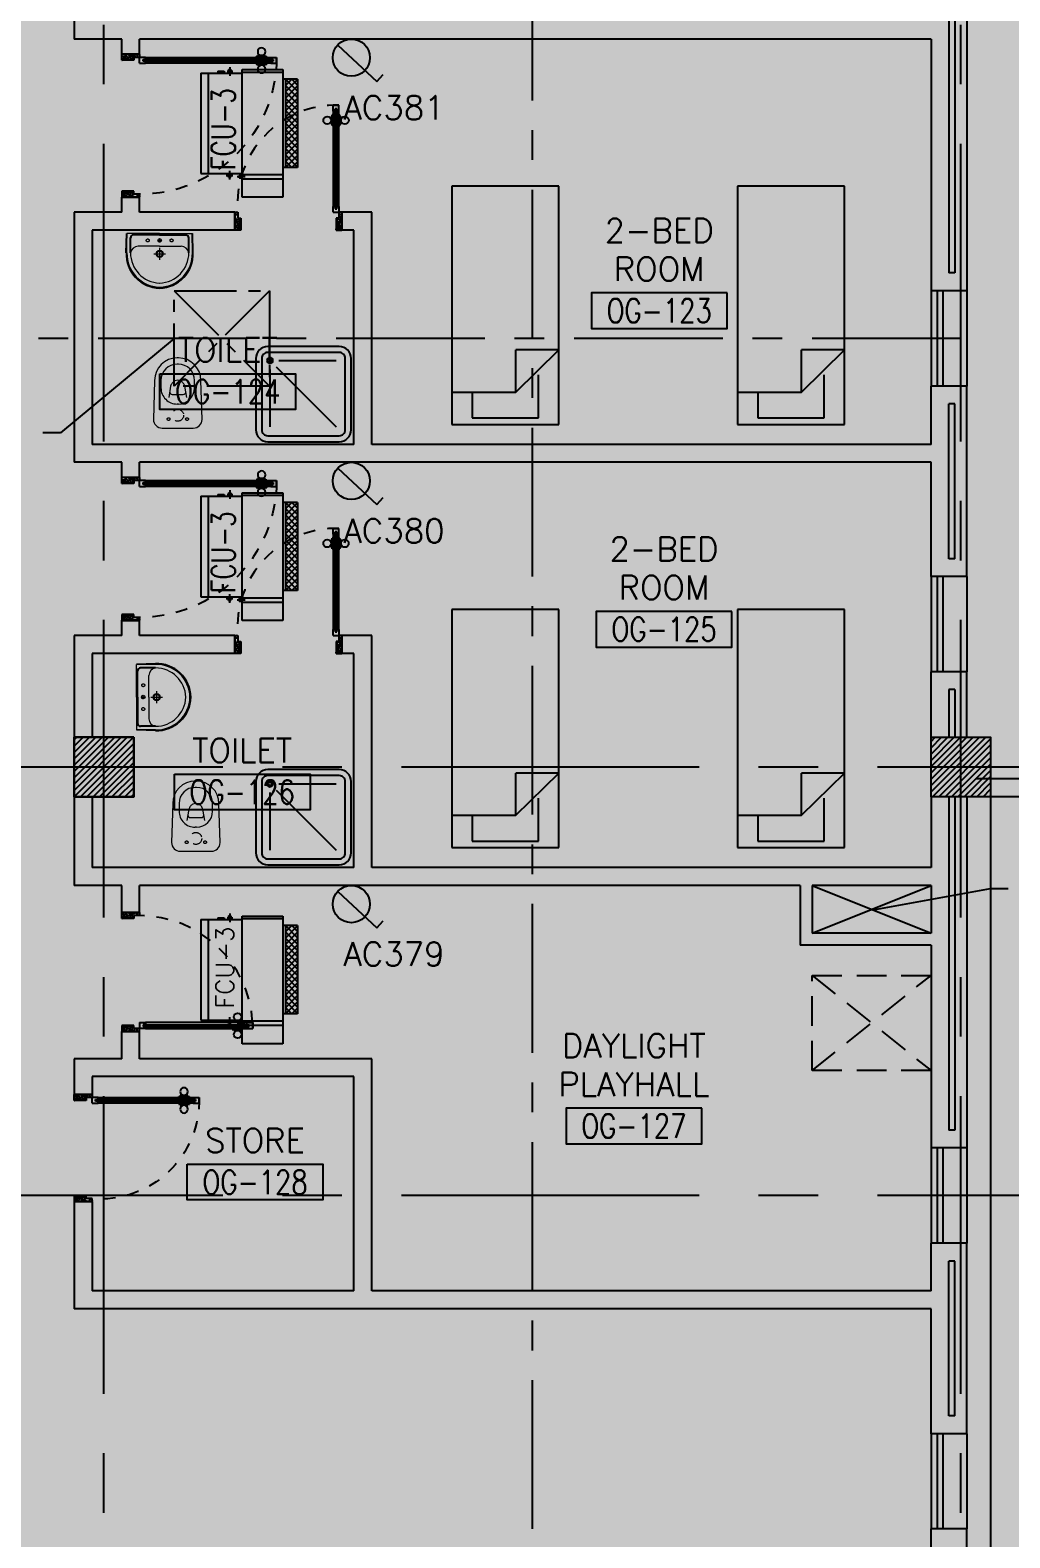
# Model space of a CAD drawing. Extents: x 88852.7 to 88945.7, y 39921.6 to 40001.1.
# Drawn here: x 88927.39 to 88935.62, y 39936.4 to 39949.07 of the extents above; entities that cross this region are included whole.
import ezdxf
from ezdxf.enums import TextEntityAlignment as Align

# ---------------------------------------------------------------- set-up
doc = ezdxf.new("R2010")
doc.units = 0
doc.header["$MEASUREMENT"] = 0
doc.header["$PDMODE"] = 34
for name, pattern in [('CENTER', [2, 1.25, -0.25, 0.25, -0.25]), ('CENTER2', [1.125, 0.75, -0.125, 0.125, -0.125]), ('CENTERX2', [4, 2.5, -0.5, 0.5, -0.5]), ('DASHED', [0.75, 0.5, -0.25]), ('HIDDEN', [0.375, 0.25, -0.125]), ('HIDDEN2', [0.1875, 0.125, -0.0625])]:
    doc.linetypes.add(name, pattern=pattern)
doc.layers.get('0').update_dxf_attribs({"color": 11, "linetype": 'CONTINUOUS'})
doc.layers.get('DEFPOINTS').update_dxf_attribs({"color": 11, "linetype": 'CONTINUOUS'})
for name, color, linetype in [('AX-DIM', 11, 'CONTINUOUS'), ('AXES', 11, 'CENTERX2'), ('AXES1', 11, 'CENTER'), ('COL', 11, 'CONTINUOUS'), ('DOOR', 11, 'CONTINUOUS'), ('E-SOCKETS', 4, 'CONTINUOUS'), ('FCU', 7, 'CONTINUOUS'), ('FIX', 11, 'CONTINUOUS'), ('FUR', 11, 'CONTINUOUS'), ('HAT', 11, 'CONTINUOUS'), ('INSUL', 11, 'CONTINUOUS'), ('M-TEXT', 2, 'CONTINUOUS'), ('PROJ-L', 11, 'CONTINUOUS'), ('RM-BOX', 11, 'CONTINUOUS'), ('RM-NAME', 11, 'CONTINUOUS'), ('RM-NO', 11, 'CONTINUOUS'), ('SHAFT', 11, 'CONTINUOUS'), ('TEXT', 11, 'CONTINUOUS'), ('WALL', 11, 'CONTINUOUS'), ('WIN', 11, 'CONTINUOUS')]:
    doc.layers.add(name, color=color, linetype=linetype)
doc.styles.add('ROMANS', font='ROMANS.shx', dxfattribs={"width": 0.6})
doc.styles.add('SIMPLEX', font='simplex.shx', dxfattribs={"width": 0.8})
doc.dimstyles.new('DIM-OUT', dxfattribs={"dimscale": 0, "dimtxt": 0.24, "dimasz": 0.08, "dimexe": 0.02, "dimexo": 0.02, "dimgap": 0.05, "dimtad": 1, "dimdec": 0, "dimlfac": 1000, "dimzin": 0, "dimdsep": 46, "dimtxsty": 'ROMANS', "dimblk1": 'ARCHTICK', "dimblk2": 'ARCHTICK', "dimsah": 1, "dimcen": 0.01, "dimdle": 0.08, "dimclrd": 7, "dimclre": 7, "dimclrt": 2, "dimadec": 0, "dimazin": 0, "dimtp": 2, "dimtm": 2, "dimtfac": 0.114286, "dimtdec": 0, "dimtix": 1, "dimtmove": 2, "dimatfit": 3, "dimldrblk": 'ARCHTICK', "dimfxl": 0, "dimtolj": 1, "dimtzin": 0, "dimarcsym": 0})
doc.dimstyles.new('DIM7', dxfattribs={"dimtxt": 0.24, "dimasz": 0.08, "dimexe": 0.07, "dimexo": 0.05, "dimgap": 0.07, "dimtad": 1, "dimzin": 0, "dimdsep": 46, "dimtxsty": 'SIMPLEX', "dimblk": 'ARCHTICK', "dimcen": 0.05, "dimdle": 0.05, "dimclrd": 4, "dimclre": 4, "dimclrt": 2, "dimadec": 0, "dimazin": 0, "dimtp": 2, "dimtm": 2, "dimtfac": 0.114286, "dimtix": 1, "dimtmove": 2, "dimatfit": 3, "dimldrblk": 'DOT', "dimfxl": 0, "dimtolj": 1, "dimtzin": 0, "dimarcsym": 0})

# ---------------------------------------------------------------- blocks, each defined once
blk = doc.blocks.new('_ARCHTICK')
at = {"color": 0, "linetype": 'ByBlock', "const_width": 0.15}
blk.add_lwpolyline([(-0.5, -0.5), (0.5, 0.5)], dxfattribs=at)
blk = doc.blocks.new('*D182')
at = {"layer": 'AX-DIM', "color": 7, "lineweight": -2}
for p, q in [((88944.31, 39987.63), (88944.31, 39928.15)), ((88935.48, 39987.55), (88944.33, 39987.55)), ((88935.48, 39928.23), (88944.33, 39928.23))]:
    blk.add_line(p, q, dxfattribs=at)
at = {"layer": 'DEFPOINTS', "color": 0}
for p in [(88935.46, 39987.55), (88935.46, 39928.23), (88944.31, 39928.23)]:
    blk.add_point(p, dxfattribs=at)
at = {"layer": 'AX-DIM', "color": 7, "lineweight": -2, "xscale": 0.08, "yscale": 0.08, "zscale": 0.08}
for p, rotation in [((88944.31, 39987.55), 90), ((88944.31, 39928.23), 270)]:
    blk.add_blockref('_ARCHTICK', p, dxfattribs=dict(at, rotation=rotation))
at = {"layer": 'AX-DIM', "color": 2, "insert": (88944.14, 39957.89), "char_height": 0.24, "attachment_point": 5, "rotation": 90, "style": 'ROMANS'}
blk.add_mtext('\\A1;59320', dxfattribs=at)
blk = doc.blocks.new('LAV1')
at = {"layer": 'FIX', "linetype": 'DASHED', "lineweight": 20, "ltscale": 0.05}
for p, q in [((0, 170), (0, 270)), ((0, 170), (0, 270)), ((50, 220), (-50, 220))]:
    blk.add_line(p, q, dxfattribs=at)
at = {"layer": 'FIX', "linetype": 'ByBlock', "ltscale": 0.3}
for p, q in [((-280, 210), (-275, 50)), ((-245, 210), (-245, 85)), ((245, 210), (245, 85)), ((280, 210), (275, 50)), ((0, 60), (-220, 60)), ((0, 60), (220, 60))]:
    blk.add_line(p, q, dxfattribs=at)
at = {"layer": 'FIX', "linetype": 'Continuous', "lineweight": 20}
for p, q in [((-275, 210), (-275, 50)), ((0, 155), (-181, 155)), ((0, 155), (181, 155)), ((275, 210), (275, 50)), ((0, 50), (-275, 50)), ((0, 50), (-252, 50)), ((0, 50), (275, 50)), ((0, 50), (252, 50))]:
    blk.add_line(p, q, dxfattribs=at)
at = {"layer": 'FIX', "lineweight": 20}
for p, q in [((16, 107), (-15, 107)), ((0, 92), (0, 123))]:
    blk.add_line(p, q, dxfattribs=at)
for centre, radius in [((0, 220), 29.5), ((0, 220), 22.5), ((0, 107), 15.5)]:
    blk.add_circle(centre, radius, dxfattribs=at)
at = {"layer": 'FIX', "linetype": 'HIDDEN', "lineweight": 20, "ltscale": 0.05}
for centre in [(-100, 107), (100, 107)]:
    blk.add_circle(centre, 12.4, dxfattribs=at)
at = {"layer": 'FIX', "linetype": 'ByBlock', "ltscale": 0.3}
for centre, radius, start, end in [((7, 220), 287, 91.3776, 182.0064), ((-7, 220), 287, 357.9936, 88.6224), ((-220, 85), 24.9, 179.7021, 269.9486), ((220, 85), 24.9, 270.0514, 0.2979)]:
    blk.add_arc(centre, radius, start, end, dxfattribs=at)
at = {"layer": 'FIX', "linetype": 'Continuous', "lineweight": 20}
for centre, radius, start, end in [((8, 217), 283, 91.6988, 181.351), ((8, 212), 253, 91.7328, 180.4884), ((-8, 217), 283, 358.649, 88.3012), ((-8, 212), 253, 359.5116, 88.2672), ((-179, 222), 66.9, 190.2006, 268.0786), ((179, 222), 66.9, 271.9214, 349.7994)]:
    blk.add_arc(centre, radius, start, end, dxfattribs=at)
blk = doc.blocks.new('SHR1')
at = {"layer": 'FIX'}
for p, q in [((-196, 196), (-700, 700)), ((-143, 218), (-143, 700)), ((-218, 143), (-700, 143))]:
    blk.add_line(p, q, dxfattribs=at)
for points in [[(-825, 125), (-825, 725, -0.414214), (-725, 825), (-125, 825, -0.414214), (-25, 725), (-25, 125, -0.414214), (-125, 25), (-725, 25, -0.414214)], [(-775, 125), (-775, 725, -0.414214), (-725, 775), (-125, 775, -0.414214), (-75, 725), (-75, 125, -0.414214), (-125, 75), (-725, 75, -0.414214)]]:
    blk.add_lwpolyline(points, format="xyb", close=True, dxfattribs=at)
for radius in [25, 15]:
    blk.add_circle((-143, 143), radius, dxfattribs=at)
blk = doc.blocks.new('WC1')
at = {"layer": 'FIX', "lineweight": 20}
for p, q in [((-210, 204), (-538, 194)), ((-475, 141), (-538, 141)), ((-137, 0), (-137, 131)), ((-727, 5), (-727, -5)), ((-674, 5), (-674, -5)), ((-534, 24), (-540, 0)), ((-540, 0), (-534, -24)), ((-395, 76), (-490, 60)), ((-339, 5), (-339, -5)), ((-137, -131), (-137, 0)), ((-490, -60), (-395, -76)), ((-538, -141), (-475, -141)), ((-538, -194), (-210, -204)), ((-213, -204), (-210, -204))]:
    blk.add_line(p, q, dxfattribs=at)
at = {"layer": 'FIX', "linetype": 'Continuous', "lineweight": 20}
blk.add_line((-420, -47), (-420, 45), dxfattribs=at)
at = {"layer": 'FIX', "linetype": 'HIDDEN2', "lineweight": 20, "ltscale": 0.3}
blk.add_circle((-245, 0), 49.8, dxfattribs=at)
at = {"layer": 'FIX', "linetype": 'HIDDEN', "lineweight": 20, "ltscale": 0.05}
for centre in [(-213, 78), (-213, -77)]:
    blk.add_circle(centre, 11.6, dxfattribs=at)
at = {"layer": 'FIX', "lineweight": 20}
for centre, radius, start, end in [((-538, 5), 189, 90, 180), ((-538, 5), 136, 90, 180), ((-475, 5), 136, 360, 90), ((-210, 131), 73, 360, 90), ((-473, -7), 68.2, 128.9242, 152.8468), ((-464, -18), 82, 108.496, 128.9242), ((-538, -5), 189, 180, 270), ((-538, -5), 136, 180, 270), ((-473, 7), 68.2, 207.1532, 231.0758), ((-464, 18), 82, 231.0758, 251.504), ((-475, -5), 136, 270, 0), ((-210, -131), 73, 270, 0)]:
    blk.add_arc(centre, radius, start, end, dxfattribs=at)
at = {"layer": 'FIX', "linetype": 'Continuous', "lineweight": 20}
for centre, start, end in [((-443, 46), 357.6662, 91.6121), ((-442, -46), 268.3879, 2.3338)]:
    blk.add_arc(centre, 22.3, start, end, dxfattribs=at)
blk = doc.blocks.new('DOOR100')
at = {"layer": 'DOOR', "color": 0, "linetype": 'ByBlock'}
for p, q in [((-76, 1251), (-76, 1301)), ((-76, 1301), (-26, 1301)), ((-26, 1301), (-76, 1301)), ((-59, 1251), (-59, 1271)), ((-43, 1271), (-59, 1271)), ((-43, 1251), (-43, 1271)), ((-26, 1251), (-26, 1301)), ((-92, 1206), (-92, 1141)), ((-83, 1206), (-92, 1206)), ((-83, 1141), (-92, 1141)), ((-83, 1129), (-83, 1219)), ((-76, 1219), (-83, 1219)), ((-83, 1206), (-83, 1141)), ((-59, 1251), (-76, 1251)), ((-26, 1251), (-43, 1251)), ((-26, 1219), (-19, 1219)), ((-19, 1129), (-19, 1219)), ((-19, 1206), (-19, 1141)), ((-19, 1206), (-10, 1206)), ((-19, 1141), (-10, 1141)), ((-10, 1206), (-10, 1141)), ((-76, 1129), (-83, 1129)), ((-26, 1129), (-19, 1129)), ((-1201, 0), (-1201, 150)), ((-1201, 150), (-1176, 150)), ((-1201, 150), (-1201, 0)), ((-1176, 150), (-1176, 100)), ((-76, 200), (-59, 200)), ((-76, 150), (-76, 200)), ((-76, 150), (-26, 150)), ((-59, 200), (-59, 180)), ((-59, 180), (-43, 180)), ((-43, 200), (-26, 200)), ((-43, 180), (-43, 200)), ((-26, 200), (-26, 150)), ((-1, 150), (-26, 150)), ((-26, 150), (-26, 100)), ((-1, 150), (-1, 0)), ((-1151, 0), (-1201, 0)), ((-1176, 100), (-1151, 100)), ((-1151, 100), (-1151, 0)), ((-51, 100), (-51, 0)), ((-26, 100), (-51, 100)), ((-51, 0), (-1, 0))]:
    blk.add_line(p, q, dxfattribs=at)
at = {"layer": 'DOOR', "linetype": 'ByBlock'}
for p, q in [((-76, 1251), (-76, 200)), ((-59, 200), (-59, 1251)), ((-43, 200), (-43, 1251)), ((-26, 200), (-26, 1251))]:
    blk.add_line(p, q, dxfattribs=at)
at = {"layer": 'DOOR', "color": 9, "linetype": 'ByBlock'}
for p, q in [((-1151, 0), (-1201, 114)), ((-1151, 0), (-1201, 40)), ((-1151, 0), (-1164, 100)), ((-51, 0), (-1, 114)), ((-51, 0), (-38, 100)), ((-51, 0), (-1, 40))]:
    blk.add_line(p, q, dxfattribs=at)
at = {"layer": 'DOOR', "color": 0, "linetype": 'ByBlock'}
for centre in [(-125, 1174), (22, 1174)]:
    blk.add_circle(centre, 32.4, dxfattribs=at)
at = {"layer": 'DOOR', "linetype": 'HIDDEN', "ltscale": 0.5}
blk.add_arc((-27, 152), 1149, 89.961, 180.0931, dxfattribs=at)
at = {"layer": 'DOOR', "color": 9, "linetype": 'ByBlock'}
for centre, radius, start, end in [((-1151, 0), 154, 103.7142, 108.8947), ((-1151, 0), 134, 100.72, 111.8402), ((-51, 0), 134, 68.1598, 79.28), ((-51, 0), 154, 71.1053, 76.2858), ((-1151, 0), 94.4, 90, 121.9818), ((-1151, 0), 74.4, 90, 132.2236), ((-1151, 0), 54.4, 90, 156.7926), ((-1151, 0), 34.4, 90, 180), ((-1151, 0), 14.4, 90, 180), ((-51, 0), 94.4, 58.0182, 90), ((-51, 0), 74.4, 47.7764, 90), ((-51, 0), 54.4, 23.2074, 90), ((-51, 0), 34.4, 0, 90), ((-51, 0), 14.4, 0, 90), ((-51, 0), 114, 64.0838, 77.3774)]:
    blk.add_arc(centre, radius, start, end, dxfattribs=at)
blk = doc.blocks.new('RM1')
at = {"layer": 'RM-BOX'}
blk.add_lwpolyline([(570, -200), (-570, -200), (-570, -500), (570, -500)], close=True, dxfattribs=at)
at = {"layer": 'RM-NAME', "style": 'ROMANS'}
for tag, p in [('ROOMNAME1', (0, 324)), ('ROOMNAME2', (0, 0))]:
    blk.add_attdef(tag, text='', height=200, dxfattribs=at).set_placement(p, align=Align.MIDDLE)
at = {"layer": 'RM-NO', "style": 'ROMANS', "width": 0.8}
blk.add_attdef('ROOMNO', text='', height=200, dxfattribs=at).set_placement((0, -350), align=Align.MIDDLE)
blk = doc.blocks.new('AH20A')
at = {"layer": 'FUR'}
for p, q in [((0, 0.5), (0, -0.5)), ((1, 0.5), (0, 0.5)), ((0.1358, 0.5), (0.1358, -0.0987)), ((1, -0.5), (1, 0.5)), ((0.1358, 0.3112), (0.0277, 0.3112)), ((0.0277, 0.3112), (0.0277, -0.3087)), ((0.1358, -0.0987), (0.3125, -0.5)), ((0.1358, -0.0987), (0.3125, -0.0987)), ((0.3125, -0.5), (0.3125, -0.0987)), ((0.0277, -0.3087), (0.2076, -0.3087)), ((0, -0.5), (1, -0.5))]:
    blk.add_line(p, q, dxfattribs=at)
blk = doc.blocks.new('*X111')
at = {"color": 0}
for p, q in [((253129, 132691), (253588, 133150)), ((253129, 132744), (253535, 133150)), ((253129, 132797), (253482, 133150)), ((253129, 132850), (253429, 133150)), ((253129, 132903), (253376, 133150)), ((253129, 132956), (253323, 133150)), ((253129, 133009), (253269, 133150)), ((253129, 133062), (253216, 133150)), ((253129, 133115), (253163, 133150)), ((253141, 132650), (253629, 133138)), ((253194, 132650), (253629, 133085)), ((253247, 132650), (253629, 133031)), ((253300, 132650), (253629, 132978)), ((253353, 132650), (253629, 132925)), ((253406, 132650), (253629, 132872)), ((253459, 132650), (253629, 132819)), ((253512, 132650), (253629, 132766)), ((253565, 132650), (253629, 132713)), ((253618, 132650), (253629, 132660))]:
    blk.add_line(p, q, dxfattribs=at)
blk = doc.blocks.new('COL50')
at = {"layer": 'COL'}
blk.add_lwpolyline([(-250, 250), (-250, -250), (250, -250), (250, 250)], close=True, dxfattribs=at)
blk = doc.blocks.new('DOOR90')
at = {"layer": 'DOOR', "linetype": 'ByBlock'}
for p, q in [((0, 0), (-150, 0)), ((-200, -25), (-1000, -25)), ((-200, -42), (-1000, -42)), ((-200, -58), (-1000, -58)), ((-1000, -75), (-200, -75))]:
    blk.add_line(p, q, dxfattribs=at)
at = {"layer": 'DOOR', "color": 0, "linetype": 'ByBlock'}
for p, q in [((-150, 0), (-150, -25)), ((-150, 0), (0, 0)), ((0, -50), (0, 0)), ((-1050, -25), (-1050, -75)), ((-1050, -75), (-1050, -25)), ((-1000, -25), (-1050, -25)), ((-1000, -75), (-1050, -75)), ((-1020, -42), (-1020, -58)), ((-1000, -42), (-1020, -42)), ((-1000, -58), (-1020, -58)), ((-1000, -25), (-1000, -42)), ((-1000, -58), (-1000, -75)), ((-968, -25), (-968, -18)), ((-878, -18), (-968, -18)), ((-968, -75), (-968, -82)), ((-878, -82), (-968, -82)), ((-955, -18), (-955, -9)), ((-955, -9), (-890, -9)), ((-955, -18), (-890, -18)), ((-955, -82), (-955, -91)), ((-955, -82), (-890, -82)), ((-955, -91), (-890, -91)), ((-890, -18), (-890, -9)), ((-890, -82), (-890, -91)), ((-878, -25), (-878, -18)), ((-878, -75), (-878, -82)), ((-200, -42), (-200, -25)), ((-200, -25), (-150, -25)), ((-180, -42), (-200, -42)), ((-200, -75), (-200, -58)), ((-200, -58), (-180, -58)), ((-150, -75), (-200, -75)), ((-180, -58), (-180, -42)), ((-150, -75), (-150, -25)), ((-150, -25), (-100, -25)), ((-100, -25), (-100, -50)), ((-100, -50), (0, -50)), ((-150, -900), (-150, -875)), ((-150, -875), (-100, -875)), ((-100, -850), (0, -850)), ((-100, -875), (-100, -850)), ((0, -850), (0, -900)), ((0, -900), (-150, -900)), ((-150, -900), (0, -900))]:
    blk.add_line(p, q, dxfattribs=at)
at = {"layer": 'DOOR', "color": 9, "linetype": 'ByBlock'}
for p, q in [((0, -50), (-114, 0)), ((0, -50), (-40, 0)), ((0, -50), (-100, -37)), ((0, -850), (-114, -900)), ((0, -850), (-100, -863)), ((0, -850), (-40, -900))]:
    blk.add_line(p, q, dxfattribs=at)
at = {"layer": 'DOOR', "color": 0, "linetype": 'ByBlock'}
for centre in [(-923, 24), (-923, -124)]:
    blk.add_circle(centre, 32.4, dxfattribs=at)
at = {"layer": 'DOOR', "color": 9, "linetype": 'ByBlock'}
for centre, radius, start, end in [((0, -50), 74.4, 137.7764, 180), ((0, -50), 54.4, 113.2074, 180), ((0, -50), 154, 161.1053, 166.2858), ((0, -50), 134, 158.1598, 169.28), ((0, -50), 114, 154.0838, 167.3774), ((0, -50), 94.4, 148.0182, 180), ((0, -50), 34.4, 90, 180), ((0, -50), 14.4, 90, 180), ((0, -850), 134, 190.72, 201.8402), ((0, -850), 94.4, 180, 211.9818), ((0, -850), 74.4, 180, 222.2236), ((0, -850), 54.4, 180, 246.7926), ((0, -850), 34.4, 180, 270), ((0, -850), 14.4, 180, 270), ((0, -850), 154, 193.7142, 198.8947)]:
    blk.add_arc(centre, radius, start, end, dxfattribs=at)
at = {"layer": 'DOOR', "linetype": 'HIDDEN', "ltscale": 0.5}
blk.add_arc((-222, -50), 828, 178.2701, 275.003, dxfattribs=at)
blk = doc.blocks.new('*X112')
at = {"color": 0}
for p, q in [((245928, 132650), (246428, 133150)), ((245929, 132703), (246375, 133150)), ((245929, 132756), (246322, 133150)), ((245929, 132809), (246269, 133150)), ((245929, 132862), (246216, 133150)), ((245929, 132915), (246163, 133150)), ((245929, 132968), (246110, 133150)), ((245929, 133021), (246057, 133150)), ((245929, 133074), (246004, 133150)), ((245929, 133127), (245951, 133150)), ((245981, 132650), (246429, 133097)), ((246034, 132650), (246429, 133044)), ((246087, 132650), (246429, 132991)), ((246140, 132650), (246429, 132938)), ((246193, 132650), (246429, 132885)), ((246246, 132650), (246429, 132832)), ((246299, 132650), (246429, 132779)), ((246353, 132650), (246429, 132726)), ((246406, 132650), (246429, 132673))]:
    blk.add_line(p, q, dxfattribs=at)
blk = doc.blocks.new('DOOR-10')
at = {"layer": 'DOOR', "color": 0, "linetype": 'ByBlock'}
for p, q in [((-76, 1018), (-83, 1018)), ((-83, 928), (-83, 1018)), ((-26, 1100), (-76, 1100)), ((-76, 1100), (-26, 1100)), ((-76, 1050), (-76, 1100)), ((-59, 1050), (-76, 1050)), ((-43, 1070), (-59, 1070)), ((-59, 1050), (-59, 1070)), ((-43, 1050), (-43, 1070)), ((-26, 1050), (-43, 1050)), ((-26, 1050), (-26, 1100)), ((-26, 1018), (-18, 1018)), ((-18, 928), (-18, 1018)), ((-83, 1005), (-92, 1005)), ((-92, 1005), (-92, 940)), ((-83, 940), (-92, 940)), ((-83, 1005), (-83, 940)), ((-76, 928), (-83, 928)), ((-26, 928), (-18, 928)), ((-18, 1005), (-9, 1005)), ((-18, 1005), (-18, 940)), ((-18, 940), (-9, 940)), ((-9, 1005), (-9, 940)), ((-1001, 0), (-1001, 150)), ((-1001, 150), (-976, 150)), ((-1001, 150), (-1001, 0)), ((-976, 150), (-976, 100)), ((-76, 200), (-59, 200)), ((-76, 150), (-76, 200)), ((-76, 150), (-26, 150)), ((-59, 200), (-59, 180)), ((-59, 180), (-43, 180)), ((-43, 200), (-26, 200)), ((-43, 180), (-43, 200)), ((-26, 200), (-26, 150)), ((-1, 150), (-26, 150)), ((-26, 150), (-26, 100)), ((-951, 0), (-1001, 0)), ((-976, 100), (-951, 100)), ((-951, 100), (-951, 0)), ((-51, 100), (-51, 0)), ((-26, 100), (-51, 100)), ((-51, 0), (-1, 0))]:
    blk.add_line(p, q, dxfattribs=at)
at = {"layer": 'DOOR', "linetype": 'ByBlock'}
for p, q in [((-76, 1050), (-76, 200)), ((-59, 200), (-59, 1050)), ((-43, 200), (-43, 1050)), ((-26, 200), (-26, 1050))]:
    blk.add_line(p, q, dxfattribs=at)
at = {"layer": 'DOOR', "color": 9, "linetype": 'ByBlock'}
for p, q in [((-1, 0), (-1, 150)), ((-951, 0), (-1001, 114)), ((-951, 0), (-1001, 40)), ((-951, 0), (-964, 100)), ((-51, 0), (-1, 114)), ((-51, 0), (-37, 100)), ((-51, 0), (-1, 40))]:
    blk.add_line(p, q, dxfattribs=at)
at = {"layer": 'DOOR', "color": 0, "linetype": 'ByBlock'}
for centre in [(-124, 973), (23, 973)]:
    blk.add_circle(centre, 32.4, dxfattribs=at)
at = {"layer": 'DOOR', "linetype": 'HIDDEN', "ltscale": 0.5}
blk.add_arc((-23, 149), 952, 93.1482, 179.9482, dxfattribs=at)
at = {"layer": 'DOOR', "color": 9, "linetype": 'ByBlock'}
for centre, radius, start, end in [((-951, 0), 154, 103.7142, 108.8947), ((-951, 0), 134, 100.72, 111.8402), ((-51, 0), 134, 68.1598, 79.28), ((-51, 0), 154, 71.1053, 76.2858), ((-951, 0), 94.4, 90, 121.9818), ((-951, 0), 74.4, 90, 132.2236), ((-951, 0), 54.4, 90, 156.7926), ((-951, 0), 34.4, 90, 180), ((-951, 0), 14.4, 90, 180), ((-51, 0), 94.4, 58.0182, 90), ((-51, 0), 74.4, 47.7764, 90), ((-51, 0), 54.4, 23.2074, 90), ((-51, 0), 34.4, 0, 90), ((-51, 0), 14.4, 0, 90), ((-51, 0), 114, 64.0838, 77.3774)]:
    blk.add_arc(centre, radius, start, end, dxfattribs=at)
blk = doc.blocks.new('*X211')
at = {"color": 0}
for p, q in [((16890, -2467), (16943, -2414)), ((16890, -2520), (16990, -2420)), ((16990, -2565), (16890, -2465)), ((16890, -2573), (16990, -2473)), ((16990, -2619), (16890, -2519)), ((16890, -2626), (16990, -2526)), ((16990, -2512), (16892, -2414)), ((16990, -2459), (16945, -2414)), ((16990, -2672), (16890, -2572)), ((16890, -2679), (16990, -2579)), ((16990, -2725), (16890, -2625)), ((16890, -2732), (16990, -2632)), ((16990, -2778), (16890, -2678)), ((16890, -2785), (16990, -2685)), ((16990, -2831), (16890, -2731)), ((16890, -2838), (16990, -2738)), ((16990, -2884), (16890, -2784)), ((16890, -2891), (16990, -2791)), ((16990, -2937), (16890, -2837)), ((16890, -2944), (16990, -2844)), ((16990, -2990), (16890, -2890)), ((16890, -2997), (16990, -2897)), ((16990, -3043), (16890, -2943)), ((16890, -3050), (16990, -2950)), ((16990, -3096), (16890, -2996)), ((16890, -3103), (16990, -3003)), ((16990, -3149), (16890, -3049)), ((16944, -3155), (16890, -3102)), ((16892, -3155), (16990, -3056)), ((16945, -3155), (16990, -3109))]:
    blk.add_line(p, q, dxfattribs=at)

msp = doc.modelspace()

# ---------------------------------------------------------------- linework, layer by layer
at = {"layer": 'AXES'}
for p, q in [((88928.0103, 39921.6153), (88928.0103, 40000.4279)), ((88935.2103, 39921.6153), (88935.2103, 40000.4279)), ((88945.0103, 39942.8796), (88876.9703, 39942.8796)), ((88945.0103, 39939.2796), (88876.9703, 39939.2796))]:
    msp.add_line(p, q, dxfattribs=at)
at = {"layer": 'AXES1'}
for p, q in [((88931.6103, 39928.4796), (88931.6103, 39987.2996)), ((88935.2103, 39946.4796), (88876.9703, 39946.4796))]:
    msp.add_line(p, q, dxfattribs=at)
at = {"layer": 'E-SOCKETS'}
for p, q in [((88929.9748, 39948.9448), (88930.3026, 39948.6396)), ((88930.3026, 39948.6396), (88930.3571, 39948.6981)), ((88929.9748, 39945.3898), (88930.3026, 39945.0846)), ((88930.3026, 39945.0846), (88930.3571, 39945.1431)), ((88929.9748, 39941.8348), (88930.3026, 39941.5296)), ((88930.3026, 39941.5296), (88930.3571, 39941.5881))]:
    msp.add_line(p, q, dxfattribs=at)
for centre in [(88930.0891, 39948.8383), (88930.0891, 39945.2833), (88930.0891, 39941.7283)]:
    msp.add_circle(centre, 0.1562, dxfattribs=at)
at = {"layer": 'FCU', "color": 6}
for p, q in [((88928.8246, 39948.7091), (88928.8246, 39947.8646)), ((88928.8246, 39948.7091), (88929.1707, 39948.7091)), ((88929.1707, 39947.8178), (88929.1707, 39948.7377)), ((88929.1707, 39948.7377), (88929.5136, 39948.7377)), ((88929.5136, 39948.7377), (88929.5136, 39947.8178)), ((88928.8246, 39947.8646), (88929.1707, 39947.8646)), ((88929.5136, 39947.8178), (88929.1707, 39947.8178)), ((88929.1707, 39944.2628), (88929.1707, 39945.1827)), ((88929.1707, 39945.1827), (88929.5136, 39945.1827)), ((88929.5136, 39945.1827), (88929.5136, 39944.2628)), ((88928.8246, 39945.1541), (88928.8246, 39944.3096)), ((88928.8246, 39945.1541), (88929.1707, 39945.1541)), ((88928.8246, 39944.3096), (88929.1707, 39944.3096)), ((88929.5136, 39944.2628), (88929.1707, 39944.2628)), ((88929.1707, 39940.7078), (88929.1707, 39941.6277)), ((88929.1707, 39941.6277), (88929.5136, 39941.6277)), ((88929.5136, 39941.6277), (88929.5136, 39940.7078)), ((88928.8246, 39941.5991), (88928.8246, 39940.7546)), ((88928.8246, 39941.5991), (88929.1707, 39941.5991)), ((88928.8246, 39940.7546), (88929.1707, 39940.7546)), ((88929.5136, 39940.7078), (88929.1707, 39940.7078))]:
    msp.add_line(p, q, dxfattribs=at)
at = {"layer": 'FCU', "color": 3}
for p, q in [((88928.885, 39948.7091), (88928.885, 39947.8646)), ((88928.9663, 39948.7241), (88928.9663, 39948.7091)), ((88928.9663, 39948.7241), (88929.0212, 39948.7241)), ((88929.0212, 39948.7241), (88929.0212, 39948.7091)), ((88929.046, 39948.7241), (88929.0937, 39948.7241)), ((88929.0567, 39948.7391), (88929.0767, 39948.7391)), ((88929.0567, 39948.7391), (88929.0567, 39948.7091)), ((88929.0667, 39948.759), (88929.0667, 39948.6863)), ((88929.0767, 39948.7391), (88929.0767, 39948.7091)), ((88929.1707, 39948.7173), (88929.5136, 39948.7173)), ((88929.6358, 39948.6575), (88929.5136, 39948.6575)), ((88929.5358, 39948.6575), (88929.5358, 39947.9162)), ((88929.6358, 39948.6575), (88929.6358, 39947.9162)), ((88929.0369, 39947.8496), (88929.0937, 39947.8496)), ((88929.0567, 39947.8346), (88929.0567, 39947.8646)), ((88929.0567, 39947.8346), (88929.0767, 39947.8346)), ((88929.0667, 39947.8147), (88929.0667, 39947.8874)), ((88929.0767, 39947.8346), (88929.0767, 39947.8646)), ((88929.1296, 39947.8392), (88929.1979, 39947.8392)), ((88929.1457, 39947.8292), (88929.1457, 39947.8492)), ((88929.1457, 39947.8492), (88929.1707, 39947.8492)), ((88929.1457, 39947.8292), (88929.1707, 39947.8292)), ((88929.1707, 39947.8564), (88929.5136, 39947.8564)), ((88929.1707, 39947.6654), (88929.1707, 39947.8178)), ((88929.6358, 39947.9162), (88929.5136, 39947.9162)), ((88929.5136, 39947.8178), (88929.5136, 39947.6654)), ((88929.5136, 39947.6654), (88929.1707, 39947.6654)), ((88928.9663, 39945.1691), (88928.9663, 39945.1541)), ((88928.9663, 39945.1691), (88929.0212, 39945.1691)), ((88929.0212, 39945.1691), (88929.0212, 39945.1541)), ((88929.046, 39945.1691), (88929.0937, 39945.1691)), ((88929.0567, 39945.1841), (88929.0767, 39945.1841)), ((88929.0567, 39945.1841), (88929.0567, 39945.1541)), ((88929.0667, 39945.204), (88929.0667, 39945.1313)), ((88929.0767, 39945.1841), (88929.0767, 39945.1541)), ((88929.1707, 39945.1623), (88929.5136, 39945.1623)), ((88928.885, 39945.1541), (88928.885, 39944.3096)), ((88929.6358, 39945.1025), (88929.5136, 39945.1025)), ((88929.5358, 39945.1025), (88929.5358, 39944.3612)), ((88929.6358, 39945.1025), (88929.6358, 39944.3612)), ((88929.0369, 39944.2946), (88929.0937, 39944.2946)), ((88929.0567, 39944.2796), (88929.0567, 39944.3096)), ((88929.0567, 39944.2796), (88929.0767, 39944.2796)), ((88929.0667, 39944.2597), (88929.0667, 39944.3324)), ((88929.0767, 39944.2796), (88929.0767, 39944.3096)), ((88929.1296, 39944.2842), (88929.1979, 39944.2842)), ((88929.1457, 39944.2742), (88929.1457, 39944.2942)), ((88929.1457, 39944.2942), (88929.1707, 39944.2942)), ((88929.1457, 39944.2742), (88929.1707, 39944.2742)), ((88929.1707, 39944.3014), (88929.5136, 39944.3014)), ((88929.6358, 39944.3612), (88929.5136, 39944.3612)), ((88929.1707, 39944.1104), (88929.1707, 39944.2628)), ((88929.5136, 39944.2628), (88929.5136, 39944.1104)), ((88929.5136, 39944.1104), (88929.1707, 39944.1104)), ((88928.9663, 39941.6141), (88928.9663, 39941.5991)), ((88928.9663, 39941.6141), (88929.0212, 39941.6141)), ((88929.0212, 39941.6141), (88929.0212, 39941.5991)), ((88929.046, 39941.6141), (88929.0937, 39941.6141)), ((88929.0567, 39941.6291), (88929.0767, 39941.6291)), ((88929.0567, 39941.6291), (88929.0567, 39941.5991)), ((88929.0667, 39941.649), (88929.0667, 39941.5763)), ((88929.0767, 39941.6291), (88929.0767, 39941.5991)), ((88928.885, 39941.5991), (88928.885, 39940.7546)), ((88929.1707, 39941.6073), (88929.5136, 39941.6073)), ((88929.6358, 39941.5475), (88929.5136, 39941.5475)), ((88929.5358, 39941.5475), (88929.5358, 39940.8062)), ((88929.6358, 39941.5475), (88929.6358, 39940.8062)), ((88929.0369, 39940.7396), (88929.0937, 39940.7396)), ((88929.0567, 39940.7246), (88929.0567, 39940.7546)), ((88929.0567, 39940.7246), (88929.0767, 39940.7246)), ((88929.0667, 39940.7047), (88929.0667, 39940.7774)), ((88929.0767, 39940.7246), (88929.0767, 39940.7546)), ((88929.1296, 39940.7292), (88929.1979, 39940.7292)), ((88929.1457, 39940.7192), (88929.1457, 39940.7392)), ((88929.1457, 39940.7392), (88929.1707, 39940.7392)), ((88929.1707, 39940.7464), (88929.5136, 39940.7464)), ((88929.6358, 39940.8062), (88929.5136, 39940.8062)), ((88929.1457, 39940.7192), (88929.1707, 39940.7192)), ((88929.1707, 39940.5554), (88929.1707, 39940.7078)), ((88929.5136, 39940.7078), (88929.5136, 39940.5554)), ((88929.5136, 39940.5554), (88929.1707, 39940.5554))]:
    msp.add_line(p, q, dxfattribs=at)
at = {"layer": 'INSUL'}
for p, q in [((88935.1103, 39949.8296), (88935.1103, 39947.0296)), ((88935.1603, 39949.8296), (88935.1603, 39947.0296)), ((88935.1603, 39947.0296), (88935.1103, 39947.0296)), ((88935.1603, 39945.9296), (88935.1103, 39945.9296)), ((88935.1103, 39944.6296), (88935.1103, 39945.9296)), ((88935.1603, 39944.6296), (88935.1603, 39945.9296)), ((88935.1603, 39944.6296), (88935.1103, 39944.6296)), ((88935.1103, 39943.5296), (88935.1103, 39943.1296)), ((88935.1603, 39943.5296), (88935.1103, 39943.5296)), ((88935.1603, 39943.5296), (88935.1603, 39943.1296)), ((88935.1103, 39942.6296), (88935.1103, 39939.8296)), ((88935.1603, 39942.6296), (88935.1603, 39939.8296)), ((88935.1603, 39939.8296), (88935.1103, 39939.8296)), ((88935.1603, 39938.7296), (88935.1103, 39938.7296)), ((88935.1103, 39937.4296), (88935.1103, 39938.7296)), ((88935.1603, 39937.4296), (88935.1603, 39938.7296)), ((88935.1603, 39937.4296), (88935.1103, 39937.4296))]:
    msp.add_line(p, q, dxfattribs=at)
at = {"layer": 'PROJ-L', "linetype": 'Continuous'}
for p, q in [((88937.336, 39942.7796), (88935.336, 39942.7796)), ((88937.486, 39942.6296), (88935.336, 39942.6296))]:
    msp.add_line(p, q, dxfattribs=at)
at = {"layer": 'PROJ-L'}
msp.add_line((88935.4603, 39942.6296), (88935.4603, 39935.9296), dxfattribs=at)
at = {"layer": 'SHAFT', "color": 251, "linetype": 'HIDDEN'}
for p, q in [((88933.9603, 39941.1296), (88934.9603, 39940.3296)), ((88933.9603, 39940.3296), (88934.9603, 39941.1296))]:
    msp.add_line(p, q, dxfattribs=at)
msp.add_lwpolyline([(88933.9603, 39941.1296), (88934.9603, 39941.1296), (88934.9603, 39940.3296), (88933.9603, 39940.3296)], close=True, dxfattribs=at)
at = {"layer": 'TEXT', "color": 251, "linetype": 'ByBlock'}
for p, q in [((88933.9603, 39941.8846), (88934.9603, 39941.4846)), ((88933.9603, 39941.4846), (88934.9603, 39941.8846))]:
    msp.add_line(p, q, dxfattribs=at)
at = {"layer": 'WALL'}
for p, q in [((88927.7603, 39949.8296), (88927.7603, 39948.9946)), ((88935.2603, 39949.8296), (88935.2603, 39946.8796)), ((88928.1603, 39948.9946), (88927.7603, 39948.9946)), ((88934.9603, 39948.9946), (88928.3103, 39948.9946)), ((88934.9603, 39948.9946), (88934.9603, 39946.8796)), ((88928.1603, 39947.5396), (88927.7603, 39947.5396)), ((88927.7603, 39947.5396), (88927.7603, 39945.4396)), ((88929.1103, 39947.5396), (88928.3103, 39947.5396)), ((88930.2603, 39947.5396), (88930.0103, 39947.5396)), ((88929.1103, 39947.3896), (88927.9103, 39947.3896)), ((88927.9103, 39947.3896), (88927.9103, 39945.5896)), ((88930.1103, 39947.3896), (88930.0103, 39947.3896)), ((88935.2603, 39946.8796), (88934.9603, 39946.8796)), ((88935.2603, 39946.0796), (88934.9603, 39946.0796)), ((88934.9603, 39945.5896), (88934.9603, 39946.0796)), ((88935.2603, 39944.4796), (88935.2603, 39946.0796)), ((88930.1103, 39945.5896), (88927.9103, 39945.5896)), ((88934.9603, 39945.5896), (88930.2603, 39945.5896)), ((88928.1603, 39945.4396), (88927.7603, 39945.4396)), ((88934.9603, 39945.4396), (88928.3103, 39945.4396)), ((88934.9603, 39944.4796), (88934.9603, 39945.4396)), ((88935.2603, 39944.4796), (88934.9603, 39944.4796)), ((88928.1603, 39943.9846), (88927.7603, 39943.9846)), ((88927.7603, 39943.9846), (88927.7603, 39941.8846)), ((88929.1103, 39943.9846), (88928.3103, 39943.9846)), ((88930.2603, 39943.9846), (88930.0103, 39943.9846)), ((88929.1103, 39943.8346), (88927.9103, 39943.8346)), ((88927.9103, 39943.8346), (88927.9103, 39943.1296)), ((88930.1103, 39943.8346), (88930.0103, 39943.8346)), ((88935.2603, 39943.6796), (88934.9603, 39943.6796)), ((88934.9603, 39943.1296), (88934.9603, 39943.6796)), ((88935.2603, 39943.1296), (88935.2603, 39943.6796)), ((88927.9103, 39942.6296), (88927.9103, 39942.0346)), ((88934.9603, 39942.6296), (88934.9603, 39942.0346)), ((88935.2603, 39942.6296), (88935.2603, 39939.6796)), ((88930.1103, 39942.0346), (88927.9103, 39942.0346)), ((88934.9603, 39942.0346), (88930.2603, 39942.0346)), ((88928.1603, 39941.8846), (88927.7603, 39941.8846)), ((88933.8603, 39941.8846), (88928.3103, 39941.8846)), ((88933.8603, 39941.8846), (88933.8603, 39941.3846)), ((88933.9603, 39941.8846), (88933.9603, 39941.4846)), ((88934.9603, 39941.8846), (88933.9603, 39941.8846)), ((88934.9603, 39941.8846), (88933.9603, 39941.8846)), ((88934.9603, 39941.8846), (88934.9603, 39941.4846)), ((88934.9603, 39941.4846), (88933.9603, 39941.4846)), ((88934.9603, 39941.3846), (88933.8603, 39941.3846)), ((88934.9603, 39941.3846), (88934.9603, 39939.6796)), ((88927.7603, 39940.4296), (88927.7603, 39940.1296)), ((88928.1603, 39940.4296), (88927.7603, 39940.4296)), ((88930.2603, 39940.4296), (88928.3103, 39940.4296)), ((88927.9103, 39940.2796), (88927.9103, 39940.1296)), ((88930.1103, 39940.2796), (88927.9103, 39940.2796)), ((88927.9103, 39940.1296), (88927.7603, 39940.1296)), ((88935.2603, 39939.6796), (88934.9603, 39939.6796)), ((88927.9103, 39939.2296), (88927.7603, 39939.2296)), ((88927.7603, 39939.2296), (88927.7603, 39938.3296)), ((88927.9103, 39939.2296), (88927.9103, 39938.4796)), ((88935.2603, 39938.8796), (88934.9603, 39938.8796)), ((88934.9603, 39938.4796), (88934.9603, 39938.8796)), ((88935.2603, 39937.2796), (88935.2603, 39938.8796)), ((88930.1103, 39938.4796), (88927.9103, 39938.4796)), ((88934.9603, 39938.4796), (88930.2603, 39938.4796)), ((88934.9603, 39938.3296), (88927.7603, 39938.3296)), ((88934.9603, 39937.2796), (88934.9603, 39938.3296)), ((88935.2603, 39937.2796), (88934.9603, 39937.2796)), ((88935.2603, 39936.4796), (88934.9603, 39936.4796)), ((88934.9603, 39935.9296), (88934.9603, 39936.4796)), ((88935.2603, 39935.9296), (88935.2603, 39936.4796))]:
    msp.add_line(p, q, dxfattribs=at)
at = {"layer": 'WALL', "linetype": 'ByBlock'}
for p, q in [((88928.1603, 39948.8671), (88928.1603, 39948.9946)), ((88928.3103, 39948.8671), (88928.3103, 39948.9946)), ((88928.3103, 39948.8671), (88928.1603, 39948.8671)), ((88928.1603, 39947.5396), (88928.1603, 39947.6671)), ((88928.3103, 39947.6671), (88928.1603, 39947.6671)), ((88928.3103, 39947.5396), (88928.3103, 39947.6671)), ((88929.1103, 39947.3896), (88929.1103, 39947.5396)), ((88930.0103, 39947.3896), (88930.0103, 39947.5396)), ((88930.2603, 39945.5896), (88930.2603, 39947.5396)), ((88930.1103, 39945.5896), (88930.1103, 39947.3896)), ((88928.1603, 39945.3121), (88928.1603, 39945.4396)), ((88928.3103, 39945.3121), (88928.3103, 39945.4396)), ((88928.3103, 39945.3121), (88928.1603, 39945.3121)), ((88928.1603, 39943.9846), (88928.1603, 39944.1121)), ((88928.3103, 39944.1121), (88928.1603, 39944.1121)), ((88928.3103, 39943.9846), (88928.3103, 39944.1121)), ((88929.1103, 39943.8346), (88929.1103, 39943.9846)), ((88930.0103, 39943.8346), (88930.0103, 39943.9846)), ((88930.2603, 39942.0346), (88930.2603, 39943.9846)), ((88930.1103, 39942.0346), (88930.1103, 39943.8346)), ((88928.1603, 39941.6571), (88928.1603, 39941.8846)), ((88928.3103, 39941.6571), (88928.3103, 39941.8846)), ((88928.3103, 39941.6571), (88928.1603, 39941.6571)), ((88928.1603, 39940.4296), (88928.1603, 39940.6571)), ((88928.3103, 39940.6571), (88928.1603, 39940.6571)), ((88928.3103, 39940.4296), (88928.3103, 39940.6571)), ((88930.2603, 39938.4796), (88930.2603, 39940.4296)), ((88930.1103, 39938.4796), (88930.1103, 39940.2796))]:
    msp.add_line(p, q, dxfattribs=at)
at = {"layer": 'WALL', "color": 97, "linetype": 'CENTER2', "ltscale": 0.7}
for p, q in [((88928.6003, 39946.8796), (88929.4003, 39946.0796)), ((88929.4003, 39946.8796), (88928.6003, 39946.0796))]:
    msp.add_line(p, q, dxfattribs=at)
msp.add_lwpolyline([(88928.6003, 39946.8796), (88929.4003, 39946.8796), (88929.4003, 39946.0796), (88928.6003, 39946.0796)], close=True, dxfattribs=at)
at = {"layer": 'WALL', "linetype": 'ByBlock', "ltscale": 0.3}
for points in [[(88928.2603, 39943.1296), (88927.7603, 39943.1296), (88927.7603, 39942.6296), (88928.2603, 39942.6296)], [(88934.9603, 39943.1296), (88935.4603, 39943.1296), (88935.4603, 39942.6296), (88934.9603, 39942.6296)]]:
    msp.add_lwpolyline(points, close=True, dxfattribs=at)
at = {"layer": 'WIN'}
for p, q in [((88934.9603, 39946.8796), (88934.9603, 39946.0796)), ((88935.0103, 39946.8796), (88935.0103, 39946.0796)), ((88935.0603, 39946.8796), (88935.0603, 39946.0796)), ((88935.2603, 39946.8796), (88935.2603, 39946.0796)), ((88934.9603, 39944.4796), (88934.9603, 39943.6796)), ((88935.0103, 39944.4796), (88935.0103, 39943.6796)), ((88935.0603, 39944.4796), (88935.0603, 39943.6796)), ((88935.2603, 39944.4796), (88935.2603, 39943.6796)), ((88934.9603, 39939.6796), (88934.9603, 39938.8796)), ((88935.0103, 39939.6796), (88935.0103, 39938.8796)), ((88935.0603, 39939.6796), (88935.0603, 39938.8796)), ((88935.2603, 39939.6796), (88935.2603, 39938.8796)), ((88934.9603, 39937.2796), (88934.9603, 39936.4796)), ((88935.0103, 39937.2796), (88935.0103, 39936.4796)), ((88935.0603, 39937.2796), (88935.0603, 39936.4796)), ((88935.2603, 39937.2796), (88935.2603, 39936.4796))]:
    msp.add_line(p, q, dxfattribs=at)

# ---------------------------------------------------------------- block references
at = {"layer": 'COL', "xscale": -0.001, "yscale": 0.001, "zscale": 0.001}
for p in [(88928.0103, 39942.8796), (88935.2103, 39942.8796)]:
    msp.add_blockref('COL50', p, dxfattribs=at)
at = {"layer": 'DOOR', "color": 0, "linetype": 'ByBlock', "yscale": 0.001, "zscale": 0.001}
for name, p, xscale, rotation in [('DOOR100', (88928.1603, 39948.8671), -0.001, 270), ('DOOR90', (88930.0103, 39947.3896), 0.001, 270), ('DOOR100', (88928.1603, 39945.3121), -0.001, 270), ('DOOR90', (88930.0103, 39943.8346), 0.001, 270.0126271188972)]:
    msp.add_blockref(name, p, dxfattribs=dict(at, xscale=xscale, rotation=rotation))
at = {"layer": 'DOOR', "color": 0, "linetype": 'ByBlock', "ltscale": 0.3, "xscale": 0.001, "yscale": 0.001, "zscale": 0.001, "rotation": 270}
msp.add_blockref('DOOR-10', (88928.1603, 39940.6564), dxfattribs=at)
at = {"layer": 'DOOR', "color": 0, "linetype": 'ByBlock', "xscale": -0.001, "yscale": 0.001, "zscale": 0.001}
msp.add_blockref('DOOR90', (88927.7603, 39940.1296), dxfattribs=at)
at = {"layer": 'FCU', "color": 11, "extrusion": (0, 0, -1), "xscale": 0.0009999871253967285, "yscale": 0.001000002026557922, "zscale": -0.001, "rotation": 180}
for p in [(-88912.6453, 39945.5026), (-88912.6453, 39941.9476), (-88912.6453, 39938.3926)]:
    msp.add_blockref('*X211', p, dxfattribs=at)
at = {"layer": 'FIX'}
for name, p, xscale, yscale, zscale, rotation in [('AH20A', (88931.3834, 39945.7578), 2, 0.9, 2, 90), ('AH20A', (88933.7834, 39945.7578), 2, 0.9, 2, 90), ('WC1', (88928.6303, 39945.5896), 0.001, 0.001, 0.001, 270), ('SHR1', (88929.2623, 39946.4376), -0.001, 0.001, 0.001, 270), ('AH20A', (88931.3834, 39942.2028), 2, 0.9, 2, 90), ('AH20A', (88933.7834, 39942.2028), 2, 0.9, 2, 90), ('WC1', (88928.7823, 39942.0346), 0.001, 0.001, 0.001, 270), ('SHR1', (88929.2623, 39942.8826), -0.001, 0.001, 0.001, 270)]:
    msp.add_blockref(name, p, dxfattribs=dict(at, xscale=xscale, yscale=yscale, zscale=zscale, rotation=rotation))
at = {"layer": 'FIX', "linetype": 'ByBlock', "ltscale": 0.3, "xscale": 0.001, "yscale": 0.001, "zscale": 0.001}
for p, rotation in [((88928.4783, 39947.4102), 180), ((88928.2333, 39943.4666), 270)]:
    msp.add_blockref('LAV1', p, dxfattribs=dict(at, rotation=rotation))
at = {"layer": 'HAT', "xscale": 0.001, "yscale": 0.001, "zscale": 0.001}
for name in ['*X112', '*X111']:
    msp.add_blockref(name, (88681.8317, 39809.9798), dxfattribs=at)
at = {"layer": 'RM-NAME', "xscale": 0.001, "yscale": 0.001, "zscale": 0.001}
for p, values in [((88932.6758, 39947.063), {'ROOMNO': 'OG-123', 'ROOMNAME2': 'ROOM', 'ROOMNAME1': '2-BED'}), ((88932.7164, 39944.3875), {'ROOMNO': 'OG-125', 'ROOMNAME2': 'ROOM', 'ROOMNAME1': '2-BED'}), ((88932.463, 39940.2146), {'ROOMNO': 'OG-127', 'ROOMNAME2': 'PLAYHALL', 'ROOMNAME1': 'DAYLIGHT'})]:
    msp.add_blockref('RM1', p, dxfattribs=at).add_auto_attribs(values)
at = {"layer": 'RM-NAME'}
ref = msp.add_blockref('RM1', (88929.0505, 39946.3839), dxfattribs=dict(at, xscale=-0.001, yscale=0.001, zscale=0.001))
ref.add_attrib('ROOMNO', 'OG-124', dxfattribs={"layer": 'RM-NO', "height": 0.2, "style": 'ROMANS', "width": 0.8}).set_placement((88929.0505, 39946.0339), align=Align.MIDDLE)
ref.add_attrib('ROOMNAME2', 'TOILET', dxfattribs={"height": 0.2, "style": 'ROMANS'}).set_placement((88929.0505, 39946.3839), align=Align.MIDDLE)
ref = msp.add_blockref('RM1', (88929.1718, 39943.019), dxfattribs=dict(at, xscale=-0.001, yscale=0.001, zscale=0.001))
ref.add_attrib('ROOMNO', 'OG-126', dxfattribs={"layer": 'RM-NO', "height": 0.2, "style": 'ROMANS', "width": 0.8}).set_placement((88929.1718, 39942.669), align=Align.MIDDLE)
ref.add_attrib('ROOMNAME2', 'TOILET', dxfattribs={"height": 0.2, "style": 'ROMANS'}).set_placement((88929.1718, 39943.019), align=Align.MIDDLE)
ref = msp.add_blockref('RM1', (88929.2799, 39939.7428), dxfattribs=dict(at, xscale=-0.001, yscale=0.001, zscale=0.001))
ref.add_attrib('ROOMNO', 'OG-128', dxfattribs={"layer": 'RM-NO', "height": 0.2, "style": 'ROMANS', "width": 0.8}).set_placement((88929.2799, 39939.3928), align=Align.MIDDLE)
ref.add_attrib('ROOMNAME2', 'STORE', dxfattribs={"height": 0.2, "style": 'ROMANS'}).set_placement((88929.2799, 39939.7428), align=Align.MIDDLE)

# ---------------------------------------------------------------- texts
at = {"layer": 'E-SOCKETS', "style": 'ROMANS'}
for s, p in [('AC381', (88930.0236, 39948.3189)), ('AC380', (88930.0236, 39944.7639)), ('AC379', (88930.0236, 39941.2089))]:
    msp.add_text(s, height=0.2, dxfattribs=at).set_placement(p)
at = {"layer": 'M-TEXT', "style": 'ROMANS'}
for height, width, p in [(0.2, 0.75, (88929.114, 39947.8933)), (0.2, 0.75, (88929.114, 39944.3383)), (0.15, 1, (88929.1017, 39940.8511))]:
    msp.add_text('FCU-3', height=height, rotation=90, dxfattribs=dict(at, width=width)).set_placement(p)

# ---------------------------------------------------------------- dimensions: what is measured, and where the dimension line sits
at = {"layer": 'AX-DIM'}
dim = msp.add_linear_dim(base=(88944.3103, 39928.2296), p1=(88935.4603, 39987.5496), p2=(88935.4603, 39928.2296), angle=270, dimstyle='DIM-OUT', override={"dimscale": 1}, dxfattribs=at)
dim.commit()
dim.dimension.update_dxf_attribs({"geometry": '*D182', "text_midpoint": (88944.1403, 39957.8896)})

# ---------------------------------------------------------------- leaders
at = {"layer": 'SHAFT', "color": 6, "linetype": 'ByBlock', "ltscale": 0.3}
for points in [[(88928.6003, 39946.4796), (88927.645, 39945.6879), (88927.4972, 39945.6879)], [(88934.4728, 39941.6796), (88935.4603, 39941.858), (88935.608, 39941.858)]]:
    msp.add_leader(points, dimstyle='DIM7', override={"dimasz": 200, "dimgap": 70, "dimtad": 0}, dxfattribs=at)

doc.saveas('drawing.dxf')
